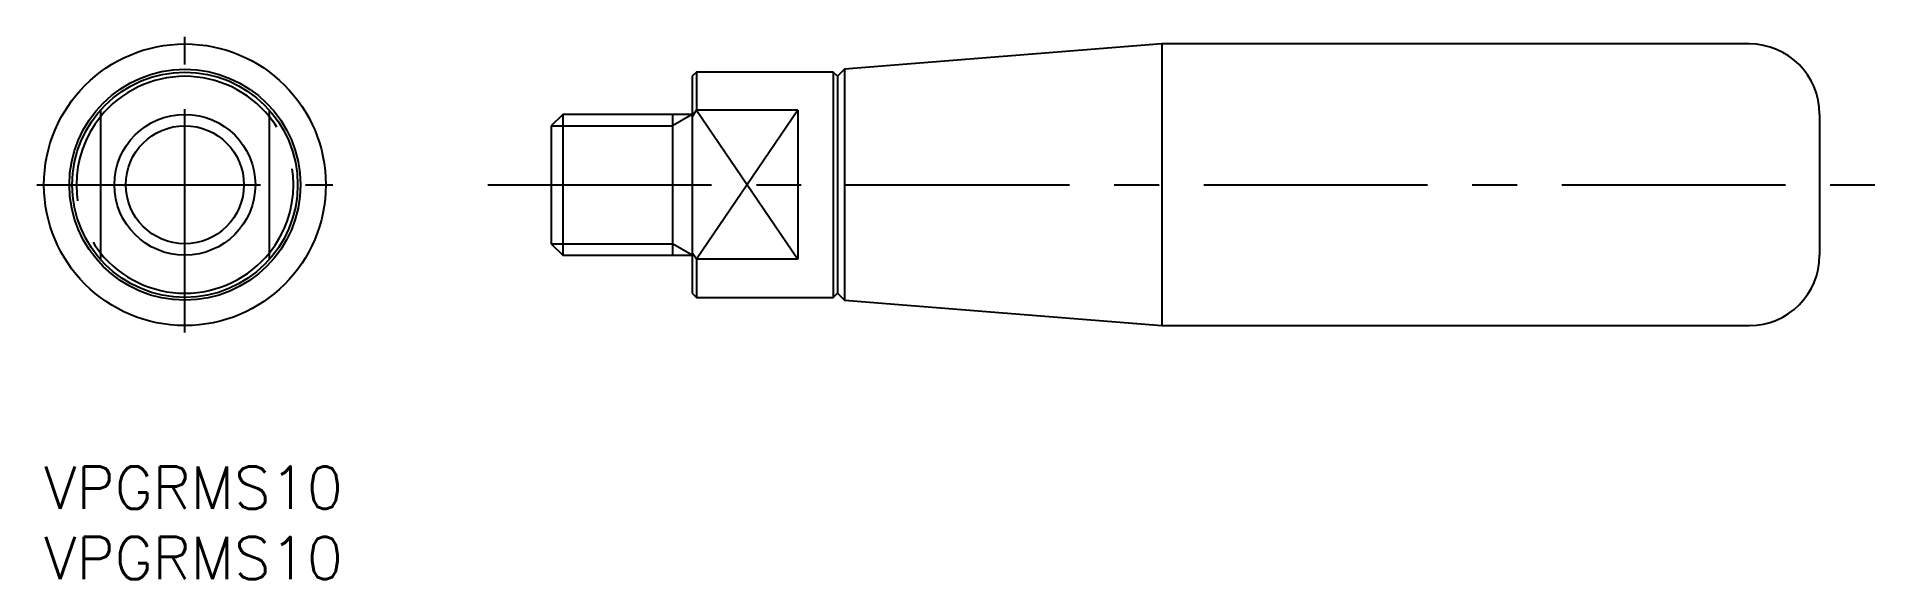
# Model space of a CAD drawing. Extents: x -1 to 130, y -8 to 30.
import ezdxf

# ---------------------------------------------------------------- set-up
doc = ezdxf.new("R2010")
doc.units = 0
doc.header["$LTSCALE"] = 0.5
doc.linetypes.add('CENTER', pattern=[50.8, 31.75, -6.35, 6.35, -6.35])
doc.linetypes.add('DASHED', pattern=[19.05, 12.7, -6.35])
for name, color, linetype in [('MSM_CENTER', 1, 'CENTER'), ('MSM_CONTINUOUS', 7, 'CONTINUOUS'), ('MSM_DASHED', 4, 'DASHED'), ('MSM_NARROW', 5, 'CONTINUOUS'), ('MSM_PART_NUMBER', 7, 'CONTINUOUS')]:
    doc.layers.add(name, color=color, linetype=linetype)
doc.styles.get("Standard").update_dxf_attribs({"font": 'txt.shx', "height": 3, "bigfont": 'bigfont.shx'})

msp = doc.modelspace()

# ---------------------------------------------------------------- linework, layer by layer
at = {"layer": 'MSM_CENTER'}
for p, q in [((10, 9.5), (10, 30.5)), ((-0.5, 20), (20.5, 20)), ((31.5, 20), (130.5, 20))]:
    msp.add_line(p, q, dxfattribs=at)
at = {"layer": 'MSM_CONTINUOUS'}
for p, q in [((79.33, 30), (56.8, 28.2)), ((121, 30), (79.33, 30)), ((79.33, 30), (79.33, 10)), ((46.3, 28), (46, 27.7)), ((46, 27.7), (46, 12.3)), ((56, 28), (46.3, 28)), ((46.3, 28), (46.3, 25.29)), ((56.3, 27.7), (56, 28)), ((56, 28), (56, 12)), ((56.8, 28.2), (56.3, 27.7)), ((56.3, 27.7), (56.3, 12.3)), ((56.8, 28.2), (56.8, 11.8)), ((4, 25.29), (4, 14.71)), ((16, 14.71), (16, 25.29)), ((36.81, 25), (36, 24.19)), ((46, 25), (36.81, 25)), ((36.81, 25), (36.81, 15)), ((46, 24.83), (46.3, 25.29)), ((53.5, 25.29), (46.3, 25.29)), ((53.5, 25.29), (53.5, 14.71)), ((126, 25), (126, 15)), ((36, 24.19), (36, 15.81)), ((36, 15.81), (36.81, 15)), ((36.81, 15), (46, 15)), ((46.3, 14.71), (46, 15.17)), ((53.5, 14.71), (46.3, 14.71)), ((46.3, 14.71), (46.3, 12)), ((46, 12.3), (46.3, 12)), ((46.3, 12), (56, 12)), ((56, 12), (56.3, 12.3)), ((56.3, 12.3), (56.8, 11.8)), ((56.8, 11.8), (79.33, 10)), ((79.33, 10), (121, 10))]:
    msp.add_line(p, q, dxfattribs=at)
for radius in [10, 8.2, 8, 5]:
    msp.add_circle((10, 20), radius, dxfattribs=at)
for centre, radius, start, end in [((121, 25), 5, 0, 90), ((10, 20), 7.7, 38.8107, 141.1893), ((10, 20), 7.7, 218.8107, 321.1893), ((121, 15), 5, 270, 0)]:
    msp.add_arc(centre, radius, start, end, dxfattribs=at)
at = {"layer": 'MSM_DASHED'}
for start, end in [(141.1893, 218.8107), (321.1893, 38.8107)]:
    msp.add_arc((10, 20), 7.7, start, end, dxfattribs=at)
at = {"layer": 'MSM_NARROW'}
for p, q in [((46, 25), (44.59, 24.19)), ((44.59, 25), (44.59, 15)), ((46.3, 25.29), (53.5, 14.71)), ((53.5, 25.29), (46.3, 14.71)), ((36, 24.19), (44.59, 24.19)), ((36, 15.81), (44.59, 15.81)), ((46, 15), (44.59, 15.81))]:
    msp.add_line(p, q, dxfattribs=at)
msp.add_circle((10, 20), 4.19, dxfattribs=at)

# ---------------------------------------------------------------- texts
at = {"layer": 'MSM_PART_NUMBER'}
for p in [(0, -3), (0, -8)]:
    msp.add_text('VPGRMS10', height=3, dxfattribs=at).set_placement(p)

doc.saveas('drawing.dxf')
